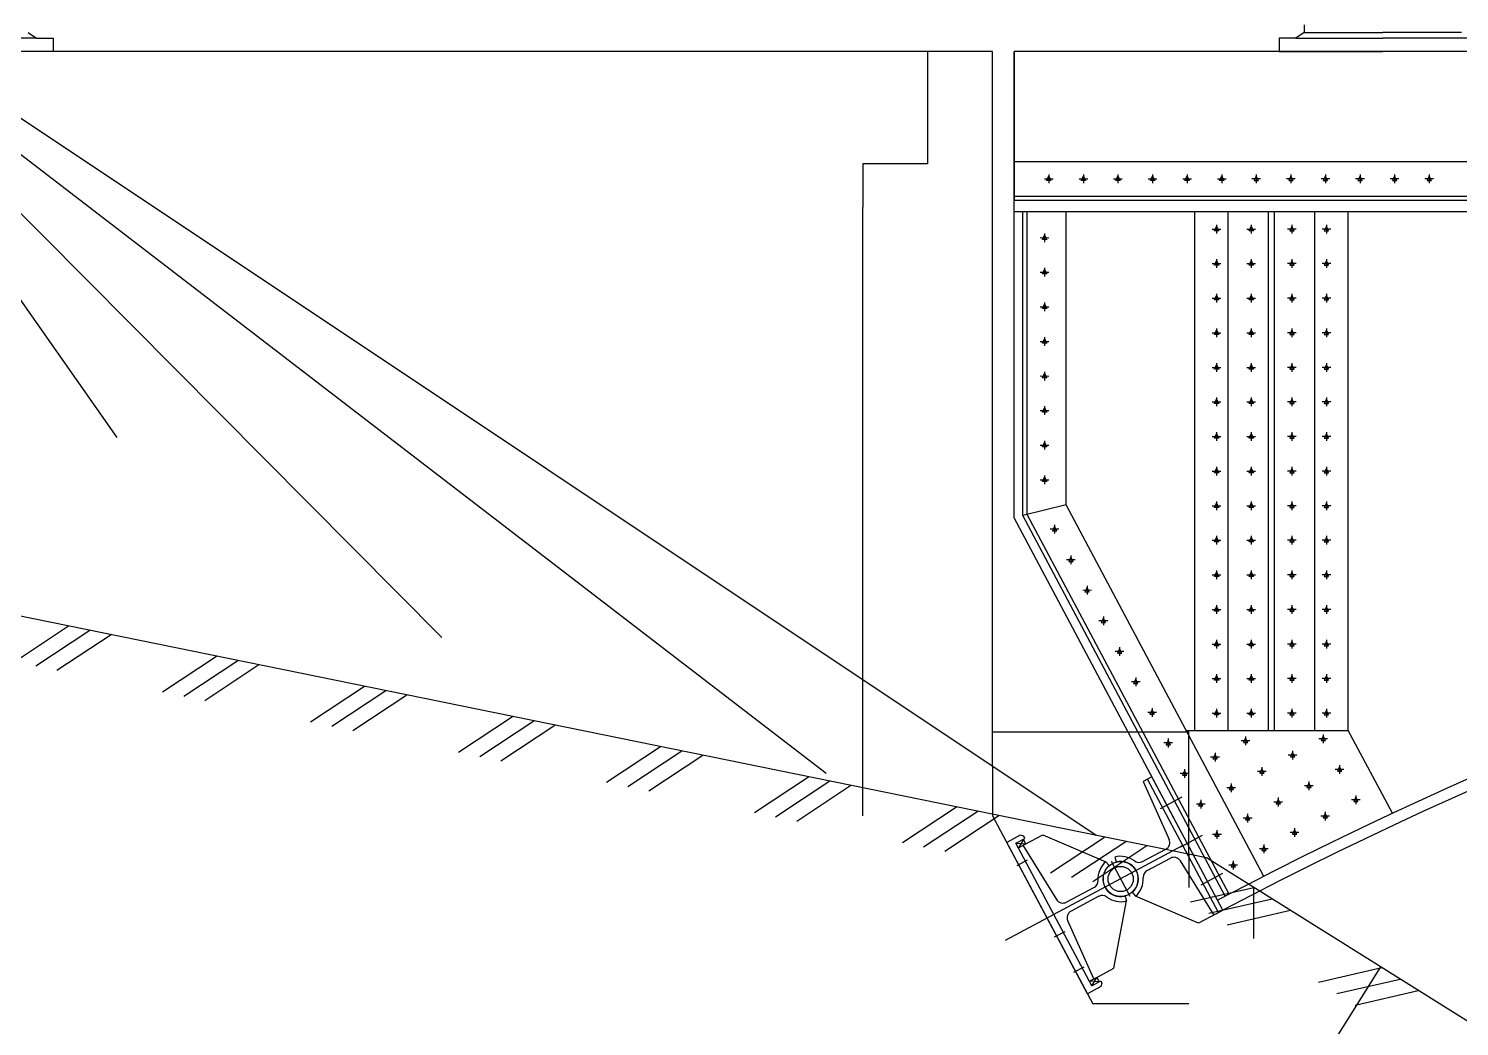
# Model space of a CAD drawing. Header units: millimetres. Extents: x 1931 to 30327, y -2374 to 17555.
# Drawn here: x 6546 to 9856, y -257 to 2051 of the extents above; entities that cross this region are included whole.
import ezdxf

# ---------------------------------------------------------------- set-up
doc = ezdxf.new("R2010")
doc.units = ezdxf.units.MM

msp = doc.modelspace()

# ---------------------------------------------------------------- linework, layer by layer
at = {"color": 4, "linetype": 'ByBlock', "lineweight": -2}
for p, q in [((9496.9, 2059.6), (9496.9, 2041.9)), ((6564, 2028.4), (6362.6, 2028.4)), ((6544.4, 2041.9), (6564, 2028.4)), ((6564, 2028.4), (6602.5, 2028.4)), ((6602.5, 2028.4), (6602.5, 1997.8)), ((9477.3, 2028.4), (9438.8, 2028.4)), ((9438.8, 2028.4), (9438.8, 1997.8)), ((9496.9, 2041.9), (9477.3, 2028.4)), ((9477.3, 2028.4), (9678.7, 2028.4)), ((9496.9, 2041.9), (9678.7, 2041.9)), ((9860.5, 2041.9), (9678.7, 2041.9)), ((9880.1, 2028.4), (9678.7, 2028.4)), ((6821.9, 1997.8), (2326.8, 1997.8)), ((6750.9, 1104.8), (6123.1, 1997.8)), ((7502, 642.2), (6155.2, 1997.8)), ((8390.6, 327.7), (6216.7, 1997.8)), ((6295.9, 1997.8), (9015.5, 184.8)), ((6602.5, 1997.8), (6362.6, 1997.8)), ((8775.9, 1997.8), (6821.9, 1997.8)), ((8625.9, 1737.8), (8625.9, 1997.8)), ((8775.9, 344.5), (8775.9, 1997.8)), ((8825.9, 1653.2), (8825.9, 1997.8)), ((10125.9, 1997.8), (8825.9, 1997.8)), ((10276.8, 1997.8), (8825.9, 1997.8)), ((8825.9, 1997.8), (8825.9, 1753.2)), ((9034.7, 1997.8), (8825.9, 1997.8)), ((9438.8, 1997.8), (9678.7, 1997.8)), ((9918.6, 1997.8), (9678.7, 1997.8)), ((8625.9, 1737.8), (8475.9, 1737.8)), ((8475.9, 1737.8), (8475.9, 1637.8)), ((8825.9, 1753.2), (8825.9, 1654.2)), ((8825.9, 1743.2), (10526.8, 1743.2)), ((8895.8, 1703.2), (8916, 1703.1)), ((8900.9, 1699.3), (8905.9, 1709.3)), ((8910.9, 1699.3), (8900.9, 1699.3)), ((8905.9, 1713.2), (8905.9, 1693.1)), ((8905.9, 1709.3), (8910.9, 1699.3)), ((8975.8, 1703.2), (8996, 1703.1)), ((8980.9, 1699.3), (8985.9, 1709.3)), ((8990.9, 1699.3), (8980.9, 1699.3)), ((8985.9, 1713.2), (8985.9, 1693.1)), ((8985.9, 1709.3), (8990.9, 1699.3)), ((9055.8, 1703.2), (9076, 1703.1)), ((9060.9, 1699.3), (9065.9, 1709.3)), ((9070.9, 1699.3), (9060.9, 1699.3)), ((9065.9, 1713.2), (9065.9, 1693.1)), ((9065.9, 1709.3), (9070.9, 1699.3)), ((9135.8, 1703.2), (9156, 1703.1)), ((9140.9, 1699.3), (9145.9, 1709.3)), ((9150.9, 1699.3), (9140.9, 1699.3)), ((9145.9, 1713.2), (9145.9, 1693.1)), ((9145.9, 1709.3), (9150.9, 1699.3)), ((9215.8, 1703.2), (9236, 1703.1)), ((9220.9, 1699.3), (9225.9, 1709.3)), ((9230.9, 1699.3), (9220.9, 1699.3)), ((9225.9, 1713.2), (9225.9, 1693.1)), ((9225.9, 1709.3), (9230.9, 1699.3)), ((9295.8, 1703.2), (9316, 1703.1)), ((9300.9, 1699.3), (9305.9, 1709.3)), ((9310.9, 1699.3), (9300.9, 1699.3)), ((9305.9, 1713.2), (9305.9, 1693.1)), ((9305.9, 1709.3), (9310.9, 1699.3)), ((9396, 1703.2), (9375.8, 1703.1)), ((9385.9, 1709.3), (9380.9, 1699.3)), ((9380.9, 1699.3), (9390.9, 1699.3)), ((9385.9, 1713.2), (9385.9, 1693.1)), ((9390.9, 1699.3), (9385.9, 1709.3)), ((9476, 1703.2), (9455.8, 1703.1)), ((9465.9, 1709.3), (9460.9, 1699.3)), ((9460.9, 1699.3), (9470.9, 1699.3)), ((9465.9, 1713.2), (9465.9, 1693.1)), ((9470.9, 1699.3), (9465.9, 1709.3)), ((9556, 1703.2), (9535.8, 1703.1)), ((9545.9, 1709.3), (9540.9, 1699.3)), ((9540.9, 1699.3), (9550.9, 1699.3)), ((9545.9, 1713.2), (9545.9, 1693.1)), ((9550.9, 1699.3), (9545.9, 1709.3)), ((9636, 1703.2), (9615.8, 1703.1)), ((9625.9, 1709.3), (9620.9, 1699.3)), ((9620.9, 1699.3), (9630.9, 1699.3)), ((9625.9, 1713.2), (9625.9, 1693.1)), ((9630.9, 1699.3), (9625.9, 1709.3)), ((9716, 1703.2), (9695.8, 1703.1)), ((9705.9, 1709.3), (9700.9, 1699.3)), ((9700.9, 1699.3), (9710.9, 1699.3)), ((9705.9, 1713.2), (9705.9, 1693.1)), ((9710.9, 1699.3), (9705.9, 1709.3)), ((9796, 1703.2), (9775.8, 1703.1)), ((9785.9, 1709.3), (9780.9, 1699.3)), ((9780.9, 1699.3), (9790.9, 1699.3)), ((9785.9, 1713.2), (9785.9, 1693.1)), ((9790.9, 1699.3), (9785.9, 1709.3)), ((8825.9, 1663.2), (10526.8, 1663.2)), ((8475.9, 230.1), (8475.9, 1637.8)), ((8825.9, 919.4), (8825.9, 1653.2)), ((13826.8, 1653.2), (8825.9, 1653.2)), ((13826.8, 1627.2), (8825.9, 1627.2)), ((8845.9, 924.4), (8845.9, 1627.2)), ((8855.9, 926.9), (8855.9, 1627.2)), ((8945.9, 949.4), (8945.9, 1627.2)), ((9243.9, 427.2), (9243.9, 1627.2)), ((9321.2, 427.2), (9321.2, 1627.2)), ((9414.2, 427.2), (9414.2, 1627.2)), ((9428.2, 427.2), (9428.2, 1627.2)), ((9521.2, 427.2), (9521.2, 1627.2)), ((9598.5, 427.2), (9598.5, 1627.2)), ((9289.2, 1583.3), (9294.2, 1593.3)), ((9294.2, 1597.2), (9294.1, 1577.1)), ((9294.2, 1593.3), (9299.2, 1583.3)), ((9369.2, 1583.3), (9374.2, 1593.3)), ((9374.2, 1597.2), (9374.1, 1577.1)), ((9374.2, 1593.3), (9379.2, 1583.3)), ((9468.2, 1593.3), (9463.2, 1583.3)), ((9468.1, 1597.2), (9468.2, 1577.1)), ((9473.2, 1583.3), (9468.2, 1593.3)), ((9548.2, 1593.3), (9543.2, 1583.3)), ((9548.1, 1597.2), (9548.2, 1577.1)), ((9553.2, 1583.3), (9548.2, 1593.3)), ((8885.9, 1567.2), (8906.1, 1567.1)), ((8891, 1563.3), (8896, 1573.3)), ((8901, 1563.3), (8891, 1563.3)), ((8896, 1577.2), (8896, 1557)), ((8896, 1573.3), (8901, 1563.3)), ((9284.1, 1587.2), (9304.2, 1587.1)), ((9299.2, 1583.3), (9289.2, 1583.3)), ((9364.1, 1587.2), (9384.2, 1587.1)), ((9379.2, 1583.3), (9369.2, 1583.3)), ((9478.2, 1587.2), (9458.1, 1587.1)), ((9463.2, 1583.3), (9473.2, 1583.3)), ((9558.2, 1587.2), (9538.1, 1587.1)), ((9543.2, 1583.3), (9553.2, 1583.3)), ((9270.9, 132.7), (2326.8, 1547.8)), ((8891, 1483.3), (8896, 1493.3)), ((8896, 1497.2), (8896, 1477)), ((8896, 1493.3), (8901, 1483.3)), ((9284.1, 1507.2), (9304.2, 1507.1)), ((9289.2, 1503.3), (9294.2, 1513.3)), ((9299.2, 1503.3), (9289.2, 1503.3)), ((9294.2, 1517.2), (9294.1, 1497.1)), ((9294.2, 1513.3), (9299.2, 1503.3)), ((9364.1, 1507.2), (9384.2, 1507.1)), ((9369.2, 1503.3), (9374.2, 1513.3)), ((9379.2, 1503.3), (9369.2, 1503.3)), ((9374.2, 1517.2), (9374.1, 1497.1)), ((9374.2, 1513.3), (9379.2, 1503.3)), ((9478.2, 1507.2), (9458.1, 1507.1)), ((9468.2, 1513.3), (9463.2, 1503.3)), ((9463.2, 1503.3), (9473.2, 1503.3)), ((9468.1, 1517.2), (9468.2, 1497.1)), ((9473.2, 1503.3), (9468.2, 1513.3)), ((9558.2, 1507.2), (9538.1, 1507.1)), ((9548.2, 1513.3), (9543.2, 1503.3)), ((9543.2, 1503.3), (9553.2, 1503.3)), ((9548.1, 1517.2), (9548.2, 1497.1)), ((9553.2, 1503.3), (9548.2, 1513.3)), ((8885.9, 1487.2), (8906.1, 1487.1)), ((8901, 1483.3), (8891, 1483.3)), ((9284.1, 1427.2), (9304.2, 1427.1)), ((9289.2, 1423.3), (9294.2, 1433.3)), ((9294.2, 1437.2), (9294.1, 1417.1)), ((9294.2, 1433.3), (9299.2, 1423.3)), ((9364.1, 1427.2), (9384.2, 1427.1)), ((9369.2, 1423.3), (9374.2, 1433.3)), ((9374.2, 1437.2), (9374.1, 1417.1)), ((9374.2, 1433.3), (9379.2, 1423.3)), ((9478.2, 1427.2), (9458.1, 1427.1)), ((9468.2, 1433.3), (9463.2, 1423.3)), ((9468.1, 1437.2), (9468.2, 1417.1)), ((9473.2, 1423.3), (9468.2, 1433.3)), ((9558.2, 1427.2), (9538.1, 1427.1)), ((9548.2, 1433.3), (9543.2, 1423.3)), ((9548.1, 1437.2), (9548.2, 1417.1)), ((9553.2, 1423.3), (9548.2, 1433.3)), ((8885.9, 1407.2), (8906.1, 1407.1)), ((8891, 1403.3), (8896, 1413.3)), ((8901, 1403.3), (8891, 1403.3)), ((8896, 1417.2), (8896, 1397)), ((8896, 1413.3), (8901, 1403.3)), ((9299.2, 1423.3), (9289.2, 1423.3)), ((9379.2, 1423.3), (9369.2, 1423.3)), ((9463.2, 1423.3), (9473.2, 1423.3)), ((9543.2, 1423.3), (9553.2, 1423.3)), ((9294.2, 1357.2), (9294.1, 1337.1)), ((9374.2, 1357.2), (9374.1, 1337.1)), ((9468.1, 1357.2), (9468.2, 1337.1)), ((9548.1, 1357.2), (9548.2, 1337.1)), ((8885.9, 1327.2), (8906.1, 1327.1)), ((8891, 1323.3), (8896, 1333.3)), ((8896, 1337.2), (8896, 1317)), ((8896, 1333.3), (8901, 1323.3)), ((9284.1, 1347.2), (9304.2, 1347.1)), ((9289.2, 1343.3), (9294.2, 1353.3)), ((9299.2, 1343.3), (9289.2, 1343.3)), ((9294.2, 1353.3), (9299.2, 1343.3)), ((9364.1, 1347.2), (9384.2, 1347.1)), ((9369.2, 1343.3), (9374.2, 1353.3)), ((9379.2, 1343.3), (9369.2, 1343.3)), ((9374.2, 1353.3), (9379.2, 1343.3)), ((9478.2, 1347.2), (9458.1, 1347.1)), ((9468.2, 1353.3), (9463.2, 1343.3)), ((9463.2, 1343.3), (9473.2, 1343.3)), ((9473.2, 1343.3), (9468.2, 1353.3)), ((9558.2, 1347.2), (9538.1, 1347.1)), ((9548.2, 1353.3), (9543.2, 1343.3)), ((9543.2, 1343.3), (9553.2, 1343.3)), ((9553.2, 1343.3), (9548.2, 1353.3)), ((8901, 1323.3), (8891, 1323.3)), ((9284.1, 1267.2), (9304.2, 1267.1)), ((9289.2, 1263.3), (9294.2, 1273.3)), ((9299.2, 1263.3), (9289.2, 1263.3)), ((9294.2, 1277.2), (9294.1, 1257.1)), ((9294.2, 1273.3), (9299.2, 1263.3)), ((9364.1, 1267.2), (9384.2, 1267.1)), ((9369.2, 1263.3), (9374.2, 1273.3)), ((9379.2, 1263.3), (9369.2, 1263.3)), ((9374.2, 1277.2), (9374.1, 1257.1)), ((9374.2, 1273.3), (9379.2, 1263.3)), ((9478.2, 1267.2), (9458.1, 1267.1)), ((9468.2, 1273.3), (9463.2, 1263.3)), ((9463.2, 1263.3), (9473.2, 1263.3)), ((9468.1, 1277.2), (9468.2, 1257.1)), ((9473.2, 1263.3), (9468.2, 1273.3)), ((9558.2, 1267.2), (9538.1, 1267.1)), ((9548.2, 1273.3), (9543.2, 1263.3)), ((9543.2, 1263.3), (9553.2, 1263.3)), ((9548.1, 1277.2), (9548.2, 1257.1)), ((9553.2, 1263.3), (9548.2, 1273.3)), ((8885.9, 1247.2), (8906.1, 1247.1)), ((8891, 1243.3), (8896, 1253.3)), ((8901, 1243.3), (8891, 1243.3)), ((8896, 1257.2), (8896, 1237.1)), ((8896, 1253.3), (8901, 1243.3)), ((9289.2, 1183.3), (9294.2, 1193.3)), ((9294.2, 1197.2), (9294.1, 1177.1)), ((9294.2, 1193.3), (9299.2, 1183.3)), ((9369.2, 1183.3), (9374.2, 1193.3)), ((9374.2, 1197.2), (9374.1, 1177.1)), ((9374.2, 1193.3), (9379.2, 1183.3)), ((9468.2, 1193.3), (9463.2, 1183.3)), ((9468.1, 1197.2), (9468.2, 1177.1)), ((9473.2, 1183.3), (9468.2, 1193.3)), ((9548.2, 1193.3), (9543.2, 1183.3)), ((9548.1, 1197.2), (9548.2, 1177.1)), ((9553.2, 1183.3), (9548.2, 1193.3)), ((8885.9, 1167.2), (8906.1, 1167.1)), ((8891, 1163.3), (8896, 1173.3)), ((8901, 1163.3), (8891, 1163.3)), ((8896, 1177.2), (8896, 1157.1)), ((8896, 1173.3), (8901, 1163.3)), ((9284.1, 1187.2), (9304.2, 1187.1)), ((9299.2, 1183.3), (9289.2, 1183.3)), ((9364.1, 1187.2), (9384.2, 1187.1)), ((9379.2, 1183.3), (9369.2, 1183.3)), ((9478.2, 1187.2), (9458.1, 1187.1)), ((9463.2, 1183.3), (9473.2, 1183.3)), ((9558.2, 1187.2), (9538.1, 1187.1)), ((9543.2, 1183.3), (9553.2, 1183.3)), ((8891, 1083.3), (8896, 1093.3)), ((8896, 1097.2), (8896, 1077.1)), ((8896, 1093.3), (8901, 1083.3)), ((9284.1, 1107.2), (9304.2, 1107.1)), ((9289.2, 1103.3), (9294.2, 1113.3)), ((9299.2, 1103.3), (9289.2, 1103.3)), ((9294.2, 1117.2), (9294.1, 1097.1)), ((9294.2, 1113.3), (9299.2, 1103.3)), ((9364.1, 1107.2), (9384.2, 1107.1)), ((9369.2, 1103.3), (9374.2, 1113.3)), ((9379.2, 1103.3), (9369.2, 1103.3)), ((9374.2, 1117.2), (9374.1, 1097.1)), ((9374.2, 1113.3), (9379.2, 1103.3)), ((9478.2, 1107.2), (9458.1, 1107.1)), ((9468.2, 1113.3), (9463.2, 1103.3)), ((9463.2, 1103.3), (9473.2, 1103.3)), ((9468.1, 1117.2), (9468.2, 1097.1)), ((9473.2, 1103.3), (9468.2, 1113.3)), ((9558.2, 1107.2), (9538.1, 1107.1)), ((9548.2, 1113.3), (9543.2, 1103.3)), ((9543.2, 1103.3), (9553.2, 1103.3)), ((9548.1, 1117.2), (9548.2, 1097.1)), ((9553.2, 1103.3), (9548.2, 1113.3)), ((8885.9, 1087.2), (8906.1, 1087.1)), ((8901, 1083.3), (8891, 1083.3)), ((9284.1, 1027.2), (9304.2, 1027.1)), ((9289.2, 1023.3), (9294.2, 1033.3)), ((9294.2, 1037.2), (9294.1, 1017.1)), ((9294.2, 1033.3), (9299.2, 1023.3)), ((9364.1, 1027.2), (9384.2, 1027.1)), ((9369.2, 1023.3), (9374.2, 1033.3)), ((9374.2, 1037.2), (9374.1, 1017.1)), ((9374.2, 1033.3), (9379.2, 1023.3)), ((9478.2, 1027.2), (9458.1, 1027.1)), ((9468.2, 1033.3), (9463.2, 1023.3)), ((9468.1, 1037.2), (9468.2, 1017.1)), ((9473.2, 1023.3), (9468.2, 1033.3)), ((9558.2, 1027.2), (9538.1, 1027.1)), ((9548.2, 1033.3), (9543.2, 1023.3)), ((9548.1, 1037.2), (9548.2, 1017.1)), ((9553.2, 1023.3), (9548.2, 1033.3)), ((8885.9, 1007.2), (8906.1, 1007.1)), ((8891, 1003.3), (8896, 1013.3)), ((8901, 1003.3), (8891, 1003.3)), ((8896, 1017.2), (8896, 997.1)), ((8896, 1013.3), (8901, 1003.3)), ((9299.2, 1023.3), (9289.2, 1023.3)), ((9379.2, 1023.3), (9369.2, 1023.3)), ((9463.2, 1023.3), (9473.2, 1023.3)), ((9543.2, 1023.3), (9553.2, 1023.3)), ((8945.9, 949.4), (8845.9, 924.4)), ((9323.1, 48.3), (8855.9, 926.9)), ((9395.5, 103.9), (8945.9, 949.4)), ((9284.1, 947.2), (9304.2, 947.1)), ((9289.2, 943.3), (9294.2, 953.3)), ((9299.2, 943.3), (9289.2, 943.3)), ((9294.2, 957.2), (9294.1, 937.1)), ((9294.2, 953.3), (9299.2, 943.3)), ((9364.1, 947.2), (9384.2, 947.1)), ((9369.2, 943.3), (9374.2, 953.3)), ((9379.2, 943.3), (9369.2, 943.3)), ((9374.2, 957.2), (9374.1, 937.1)), ((9374.2, 953.3), (9379.2, 943.3)), ((9478.2, 947.2), (9458.1, 947.1)), ((9468.2, 953.3), (9463.2, 943.3)), ((9463.2, 943.3), (9473.2, 943.3)), ((9468.1, 957.2), (9468.2, 937.1)), ((9473.2, 943.3), (9468.2, 953.3)), ((9558.2, 947.2), (9538.1, 947.1)), ((9548.2, 953.3), (9543.2, 943.3)), ((9543.2, 943.3), (9553.2, 943.3)), ((9548.1, 957.2), (9548.2, 937.1)), ((9553.2, 943.3), (9548.2, 953.3)), ((9296.5, 34.4), (8825.9, 919.4)), ((9314.2, 43.8), (8845.9, 924.4)), ((8919.4, 898.9), (8914.4, 888.9)), ((8919.4, 902.8), (8919.4, 882.7)), ((8924.4, 888.9), (8919.4, 898.9)), ((8929.5, 892.8), (8909.3, 892.7)), ((8914.4, 888.9), (8924.4, 888.9)), ((9284.1, 867.2), (9304.2, 867.1)), ((9289.2, 863.3), (9294.2, 873.3)), ((9299.2, 863.3), (9289.2, 863.3)), ((9294.2, 877.2), (9294.1, 857.1)), ((9294.2, 873.3), (9299.2, 863.3)), ((9364.1, 867.2), (9384.2, 867.1)), ((9369.2, 863.3), (9374.2, 873.3)), ((9379.2, 863.3), (9369.2, 863.3)), ((9374.2, 877.2), (9374.1, 857.1)), ((9374.2, 873.3), (9379.2, 863.3)), ((9478.2, 867.2), (9458.1, 867.1)), ((9468.2, 873.3), (9463.2, 863.3)), ((9463.2, 863.3), (9473.2, 863.3)), ((9468.1, 877.2), (9468.2, 857.1)), ((9473.2, 863.3), (9468.2, 873.3)), ((9558.2, 867.2), (9538.1, 867.1)), ((9548.2, 873.3), (9543.2, 863.3)), ((9543.2, 863.3), (9553.2, 863.3)), ((9548.1, 877.2), (9548.2, 857.1)), ((9553.2, 863.3), (9548.2, 873.3)), ((8957, 828.2), (8952, 818.2)), ((8956.9, 832.2), (8957, 812)), ((8962, 818.2), (8957, 828.2)), ((8967.1, 822.1), (8946.9, 822.1)), ((8952, 818.2), (8962, 818.2)), ((9294.2, 797.2), (9294.1, 777.1)), ((9374.2, 797.2), (9374.1, 777.1)), ((9468.1, 797.2), (9468.2, 777.1)), ((9548.1, 797.2), (9548.2, 777.1)), ((8994.5, 761.6), (8994.5, 741.4)), ((9284.1, 787.2), (9304.2, 787.1)), ((9289.2, 783.3), (9294.2, 793.3)), ((9299.2, 783.3), (9289.2, 783.3)), ((9294.2, 793.3), (9299.2, 783.3)), ((9364.1, 787.2), (9384.2, 787.1)), ((9369.2, 783.3), (9374.2, 793.3)), ((9379.2, 783.3), (9369.2, 783.3)), ((9374.2, 793.3), (9379.2, 783.3)), ((9478.2, 787.2), (9458.1, 787.1)), ((9468.2, 793.3), (9463.2, 783.3)), ((9463.2, 783.3), (9473.2, 783.3)), ((9473.2, 783.3), (9468.2, 793.3)), ((9558.2, 787.2), (9538.1, 787.1)), ((9548.2, 793.3), (9543.2, 783.3)), ((9543.2, 783.3), (9553.2, 783.3)), ((9553.2, 783.3), (9548.2, 793.3)), ((9004.6, 751.5), (8984.4, 751.4)), ((8994.5, 757.6), (8989.5, 747.6)), ((8989.5, 747.6), (8999.5, 747.6)), ((8999.5, 747.6), (8994.5, 757.6)), ((9284.1, 707.2), (9304.2, 707.1)), ((9289.2, 703.3), (9294.2, 713.3)), ((9299.2, 703.3), (9289.2, 703.3)), ((9294.2, 717.2), (9294.1, 697.1)), ((9294.2, 713.3), (9299.2, 703.3)), ((9364.1, 707.2), (9384.2, 707.1)), ((9369.2, 703.3), (9374.2, 713.3)), ((9379.2, 703.3), (9369.2, 703.3)), ((9374.2, 717.2), (9374.1, 697.1)), ((9374.2, 713.3), (9379.2, 703.3)), ((9478.2, 707.2), (9458.1, 707.1)), ((9468.2, 713.3), (9463.2, 703.3)), ((9463.2, 703.3), (9473.2, 703.3)), ((9468.1, 717.2), (9468.2, 697.1)), ((9473.2, 703.3), (9468.2, 713.3)), ((9558.2, 707.2), (9538.1, 707.1)), ((9548.2, 713.3), (9543.2, 703.3)), ((9543.2, 703.3), (9553.2, 703.3)), ((9548.1, 717.2), (9548.2, 697.1)), ((9553.2, 703.3), (9548.2, 713.3)), ((6513.3, 586.4), (6638.4, 669.2)), ((9042.2, 680.8), (9022, 680.8)), ((9032.1, 687), (9027.1, 677)), ((9027.1, 677), (9037.1, 677)), ((9032.1, 690.9), (9032.1, 670.7)), ((9037.1, 677), (9032.1, 687)), ((6562.3, 576.5), (6687.4, 659.2)), ((6611.2, 566.5), (6736.4, 649.2)), ((9289.2, 623.3), (9294.2, 633.3)), ((9294.2, 637.3), (9294.1, 617.1)), ((9294.2, 633.3), (9299.2, 623.3)), ((9369.2, 623.3), (9374.2, 633.3)), ((9374.2, 637.3), (9374.1, 617.1)), ((9374.2, 633.3), (9379.2, 623.3)), ((9468.2, 633.3), (9463.2, 623.3)), ((9468.1, 637.3), (9468.2, 617.1)), ((9473.2, 623.3), (9468.2, 633.3)), ((9548.2, 633.3), (9543.2, 623.3)), ((9548.1, 637.3), (9548.2, 617.1)), ((9553.2, 623.3), (9548.2, 633.3)), ((6855.6, 516.7), (6980.7, 599.4)), ((9079.7, 610.2), (9059.6, 610.2)), ((9069.6, 616.3), (9064.6, 606.3)), ((9064.6, 606.3), (9074.6, 606.3)), ((9069.6, 620.3), (9069.7, 600.1)), ((9074.6, 606.3), (9069.6, 616.3)), ((9284.1, 627.2), (9304.2, 627.1)), ((9299.2, 623.3), (9289.2, 623.3)), ((9364.1, 627.2), (9384.2, 627.1)), ((9379.2, 623.3), (9369.2, 623.3)), ((9478.2, 627.2), (9458.1, 627.1)), ((9463.2, 623.3), (9473.2, 623.3)), ((9558.2, 627.2), (9538.1, 627.1)), ((9543.2, 623.3), (9553.2, 623.3)), ((6904.6, 506.7), (7029.7, 589.4)), ((6953.6, 496.7), (7078.7, 579.5)), ((7198, 446.9), (7323.1, 529.7)), ((9117.3, 539.6), (9097.1, 539.5)), ((9107.2, 545.7), (9102.2, 535.7)), ((9102.2, 535.7), (9112.2, 535.7)), ((9107.2, 549.6), (9107.2, 529.5)), ((9112.2, 535.7), (9107.2, 545.7)), ((9284.1, 547.2), (9304.2, 547.1)), ((9289.2, 543.3), (9294.2, 553.3)), ((9299.2, 543.3), (9289.2, 543.3)), ((9294.2, 557.3), (9294.1, 537.1)), ((9294.2, 553.3), (9299.2, 543.3)), ((9364.1, 547.2), (9384.2, 547.1)), ((9369.2, 543.3), (9374.2, 553.3)), ((9379.2, 543.3), (9369.2, 543.3)), ((9374.2, 557.3), (9374.1, 537.1)), ((9374.2, 553.3), (9379.2, 543.3)), ((9478.2, 547.2), (9458.1, 547.1)), ((9468.2, 553.3), (9463.2, 543.3)), ((9463.2, 543.3), (9473.2, 543.3)), ((9468.1, 557.3), (9468.2, 537.1)), ((9473.2, 543.3), (9468.2, 553.3)), ((9558.2, 547.2), (9538.1, 547.1)), ((9548.2, 553.3), (9543.2, 543.3)), ((9543.2, 543.3), (9553.2, 543.3)), ((9548.1, 557.3), (9548.2, 537.1)), ((9553.2, 543.3), (9548.2, 553.3)), ((7247, 436.9), (7372.1, 519.7)), ((7296, 426.9), (7421.1, 509.7)), ((9154.8, 468.9), (9134.7, 468.9)), ((9144.7, 475.1), (9139.8, 465)), ((9139.8, 465), (9149.8, 465.1)), ((9144.7, 479), (9144.8, 458.8)), ((9149.8, 465.1), (9144.7, 475.1)), ((9284.1, 467.2), (9304.2, 467.1)), ((9289.2, 463.3), (9294.2, 473.3)), ((9294.2, 477.3), (9294.1, 457.1)), ((9294.2, 473.3), (9299.2, 463.3)), ((9364.1, 467.2), (9384.2, 467.1)), ((9369.2, 463.3), (9374.2, 473.3)), ((9374.2, 477.3), (9374.1, 457.1)), ((9374.2, 473.3), (9379.2, 463.3)), ((9478.2, 467.2), (9458.1, 467.1)), ((9468.2, 473.3), (9463.2, 463.3)), ((9468.1, 477.3), (9468.2, 457.1)), ((9473.2, 463.3), (9468.2, 473.3)), ((9558.2, 467.2), (9538.1, 467.1)), ((9548.2, 473.3), (9543.2, 463.3)), ((9548.1, 477.3), (9548.2, 457.1)), ((9553.2, 463.3), (9548.2, 473.3)), ((7540.3, 377.1), (7665.4, 459.9)), ((7589.3, 367.2), (7714.4, 449.9)), ((7638.3, 357.2), (7763.4, 439.9)), ((9299.2, 463.3), (9289.2, 463.3)), ((9379.2, 463.3), (9369.2, 463.3)), ((9463.2, 463.3), (9473.2, 463.3)), ((9543.2, 463.3), (9553.2, 463.3)), ((8775.9, 423.9), (9229.9, 423.9)), ((9192.4, 398.3), (9172.2, 398.3)), ((9182.3, 404.4), (9177.3, 394.4)), ((9182.3, 408.4), (9182.3, 388.2)), ((9187.3, 394.4), (9182.3, 404.4)), ((9223.6, 427.2), (9598.5, 427.2)), ((9229.9, 141.1), (9229.9, 423.9)), ((9371.1, 403.1), (9350.9, 403)), ((9361, 409.2), (9356, 399.2)), ((9356, 399.2), (9366, 399.2)), ((9361, 413.1), (9361, 393)), ((9366, 399.2), (9361, 409.2)), ((9550.8, 407.9), (9530.7, 407.8)), ((9540.8, 414), (9535.8, 404)), ((9535.8, 404), (9545.8, 404)), ((9540.7, 417.9), (9540.8, 397.8)), ((9545.8, 404), (9540.8, 414)), ((9701.3, 235.7), (9598.5, 427.2)), ((7882.7, 307.4), (8007.8, 390.1)), ((7931.7, 297.4), (8056.8, 380.1)), ((7980.7, 287.4), (8105.8, 370.2)), ((9177.3, 394.4), (9187.3, 394.4)), ((9300.5, 365.4), (9280.3, 365.3)), ((9290.4, 371.5), (9285.4, 361.5)), ((9290.4, 375.4), (9290.4, 355.3)), ((9295.4, 361.5), (9290.4, 371.5)), ((9479.9, 370.2), (9459.8, 370.1)), ((9469.8, 376.3), (9464.8, 366.3)), ((9464.8, 366.3), (9474.8, 366.3)), ((9469.8, 380.2), (9469.9, 360)), ((9474.8, 366.3), (9469.8, 376.3)), ((8775.9, 344.5), (8775.9, 230.1)), ((9219.9, 333.8), (9214.9, 323.8)), ((9219.9, 337.7), (9219.9, 317.6)), ((9224.9, 323.8), (9219.9, 333.8)), ((9285.4, 361.5), (9295.4, 361.5)), ((9409, 332.4), (9388.8, 332.4)), ((9398.9, 338.6), (9393.9, 328.5)), ((9398.9, 342.5), (9398.9, 322.3)), ((9403.9, 328.6), (9398.9, 338.6)), ((9588.8, 337.2), (9568.6, 337.2)), ((9578.7, 343.4), (9573.7, 333.3)), ((9573.7, 333.3), (9583.7, 333.4)), ((9578.7, 347.3), (9578.7, 327.1)), ((9583.7, 333.4), (9578.7, 343.4)), ((8225, 237.6), (8350.1, 320.4)), ((8274, 227.6), (8399.1, 310.4)), ((8323, 217.6), (8448.1, 300.4)), ((9144.5, 320.4), (9123.9, 309.4)), ((9123.9, 309.4), (9184.2, 175)), ((9298.4, 5.9), (9134.2, 314.9)), ((9308.7, 11.4), (9144.5, 320.4)), ((9230, 327.7), (9209.8, 327.6)), ((9214.9, 323.8), (9224.9, 323.8)), ((9328, 300.8), (9323, 290.8)), ((9328, 304.8), (9328, 284.6)), ((9333, 290.9), (9328, 300.8)), ((9393.9, 328.5), (9403.9, 328.6)), ((9517.8, 299.5), (9497.7, 299.5)), ((9507.7, 305.6), (9502.8, 295.6)), ((9507.7, 309.6), (9507.8, 289.4)), ((9512.8, 295.7), (9507.7, 305.6)), ((9164.4, 246.6), (9214.8, 273.4)), ((9257.4, 267.1), (9257.4, 246.9)), ((9338.1, 294.7), (9317.9, 294.7)), ((9323, 290.8), (9333, 290.9)), ((9436.8, 267.9), (9431.8, 257.9)), ((9436.8, 271.9), (9436.9, 251.7)), ((9441.8, 257.9), (9436.8, 267.9)), ((9502.8, 295.6), (9512.8, 295.7)), ((9626.3, 266.6), (9606.2, 266.6)), ((9616.2, 272.7), (9611.2, 262.7)), ((9616.2, 276.7), (9616.3, 256.5)), ((9621.2, 262.7), (9616.2, 272.7)), ((8567.4, 167.8), (8692.5, 250.6)), ((8616.4, 157.9), (8741.5, 240.6)), ((9267.5, 257), (9247.3, 257)), ((9257.4, 263.1), (9252.4, 253.1)), ((9252.4, 253.1), (9262.4, 253.2)), ((9262.4, 253.2), (9257.4, 263.1)), ((9365.9, 234.2), (9365.9, 214)), ((9446.9, 261.8), (9426.7, 261.8)), ((9431.8, 257.9), (9441.8, 257.9)), ((9545.3, 235), (9540.3, 225)), ((9545.3, 239), (9545.3, 218.8)), ((9550.3, 225), (9545.3, 235)), ((9611.2, 262.7), (9621.2, 262.7)), ((8665.4, 147.9), (8790.5, 230.6)), ((8775.9, 230.1), (9007.8, -204.7)), ((9376, 224.1), (9355.8, 224.1)), ((9365.9, 230.2), (9360.9, 220.2)), ((9360.9, 220.2), (9370.9, 220.2)), ((9370.9, 220.2), (9365.9, 230.2)), ((9474.4, 201.3), (9474.4, 181.1)), ((9555.4, 228.9), (9535.2, 228.9)), ((9540.3, 225), (9550.3, 225)), ((8840, 184.9), (8809.1, 168.5)), ((8995.3, -181.7), (8809.1, 168.5)), ((8830, 166.4), (8850.6, 177.3)), ((9005.3, -163.2), (8830, 166.4)), ((8830, 166.4), (8852.5, 165.1)), ((8847, 175.4), (8835.5, 156.1)), ((8847.9, 182.5), (8840, 184.9)), ((8852.5, 165.1), (8847, 175.4)), ((8850.6, 177.3), (8847.9, 182.5)), ((8851, 164.3), (8892.1, 186.2)), ((8892.1, 186.2), (9037.8, 123.4)), ((8909.7, 98.1), (9034.8, 180.8)), ((8958.7, 88.1), (9083.8, 170.8)), ((9211.3, 158.3), (9261.7, 185.1)), ((9305.1, 186.4), (9284.9, 186.4)), ((9295, 192.5), (9290, 182.5)), ((9290, 182.5), (9300, 182.5)), ((9295, 196.5), (9295, 176.3)), ((9300, 182.5), (9295, 192.5)), ((9484.5, 191.2), (9464.3, 191.1)), ((9474.4, 197.3), (9469.4, 187.3)), ((9469.4, 187.3), (9479.4, 187.3)), ((9479.4, 187.3), (9474.4, 197.3)), ((9216.1, 160.8), (8804.8, -58.6)), ((8835.5, 156.1), (8851, 164.3)), ((8845.8, 161.6), (8923.5, 36.4)), ((9007.7, 78.1), (9132.8, 160.9)), ((9058.4, 134.4), (9061.4, 123.1)), ((9058.4, 134.4), (9061.4, 123.1)), ((9122.8, 123.9), (9176.5, 152.4)), ((9229.9, 141.1), (9229.9, 64.4)), ((13076.8, -2252.2), (9270.9, 132.7)), ((9413.6, 153.5), (9393.4, 153.4)), ((9403.5, 159.6), (9398.5, 149.6)), ((9398.5, 149.6), (9408.5, 149.6)), ((9403.4, 163.5), (9403.5, 143.4)), ((9408.5, 149.6), (9403.5, 159.6)), ((8855.8, 127.2), (8831.7, 114.4)), ((9037.8, 123.4), (9045.4, 114.6)), ((9037.8, 123.4), (9045.4, 114.6)), ((9050, 125.3), (9093.2, 44.1)), ((9133.8, 103.3), (9187.4, 131.8)), ((9288.1, 0.4), (9210.5, 125.6)), ((9342.6, 115.8), (9322.5, 115.7)), ((9332.5, 121.9), (9327.5, 111.9)), ((9327.5, 111.9), (9337.5, 111.9)), ((9332.5, 125.8), (9332.6, 105.7)), ((9337.5, 111.9), (9332.5, 121.9)), ((9403.1, 89.6), (9395.5, 103.9)), ((9258.4, 70), (9308.6, 96.8)), ((9010.5, 64.2), (8946.5, 30.2)), ((9021.4, 43.6), (8957.5, 9.6)), ((9082.8, 44.3), (9085.9, 33.1)), ((9082.8, 44.3), (9085.9, 33.1)), ((9098.8, 52.9), (9106.5, 44)), ((9098.8, 52.9), (9106.5, 44)), ((9252.1, -18.7), (9106.5, 44)), ((9233.7, 30.8), (9379.9, 64.4)), ((9276.1, 4.3), (9422.3, 37.8)), ((9379.9, -53.6), (9379.9, 64.4)), ((9056.4, -122.8), (9085.9, 33.1)), ((9293.3, 3.2), (9252.1, -18.7)), ((9293.3, 3.2), (9308.7, 11.4)), ((9308.7, 11.4), (9293.3, 3.2)), ((9318.5, -22.3), (9464.7, 11.3)), ((9010.1, -147.4), (8949.7, -13)), ((8919.4, -50.3), (8943.4, -37.5)), ((8987.2, -119.9), (8963.2, -132.7)), ((9015.2, -144.7), (9056.4, -122.8)), ((9673.2, -119.4), (9460.8, -458.3)), ((9529.8, -154.7), (9676, -121.1)), ((9026.2, -165.3), (8995.3, -181.7)), ((9015.2, -144.7), (8999.8, -152.9)), ((8999.8, -152.9), (9015.2, -144.7)), ((9022.3, -154.1), (8999.8, -152.9)), ((9005.3, -163.2), (9016.8, -143.8)), ((9005.3, -163.2), (9025.9, -152.2)), ((9016.8, -143.8), (9022.3, -154.1)), ((9025.9, -152.2), (9028.6, -157.4)), ((9028.6, -157.4), (9026.2, -165.3)), ((9572.2, -181.2), (9718.4, -147.7)), ((9614.5, -207.8), (9760.7, -174.2)), ((9229.9, -204.7), (9007.8, -204.7))]:
    msp.add_line(p, q, dxfattribs=at)
for radius in [40.8, 40.8, 29.2]:
    msp.add_circle((9072.1, 83.7), radius, dxfattribs=at)
for centre, radius, start, end in [((13803.7, -8519.5), 9668.7, 89.86308, 117.78516), ((13803.7, -8519.5), 9642.7, 89.86308, 117.78516), ((9168.3, 167.9), 17.5, 298, 24.1859), ((9072.1, 83.7), 52.5, 52.6243, 105.1604), ((9195.6, 116.4), 17.5, 31.8141, 118), ((9072.1, 83.7), 52.5, 130.8396, 183.3757), ((9072.1, 83.7), 40.8, 130.8396, 285.1604), ((9072.1, 83.7), 40.8, 130.8396, 285.1604), ((9072.1, 83.7), 40.8, 310.8396, 105.1604), ((9072.1, 83.7), 40.8, 310.8396, 105.1604), ((9114.6, 139.4), 17.5, 232.6243, 298), ((9142, 87.9), 17.5, 118, 183.3757), ((9002.3, 79.6), 17.5, 298, 3.3757), ((9072.1, 83.7), 52.5, 310.8396, 3.3757), ((8938.3, 45.6), 17.5, 211.8141, 298), ((9029.6, 28.1), 17.5, 52.6243, 118), ((9072.1, 83.7), 52.5, 232.6243, 285.1604), ((8965.7, -5.9), 17.5, 118, 204.1859)]:
    msp.add_arc(centre, radius, start, end, dxfattribs=at)

doc.saveas('drawing.dxf')
